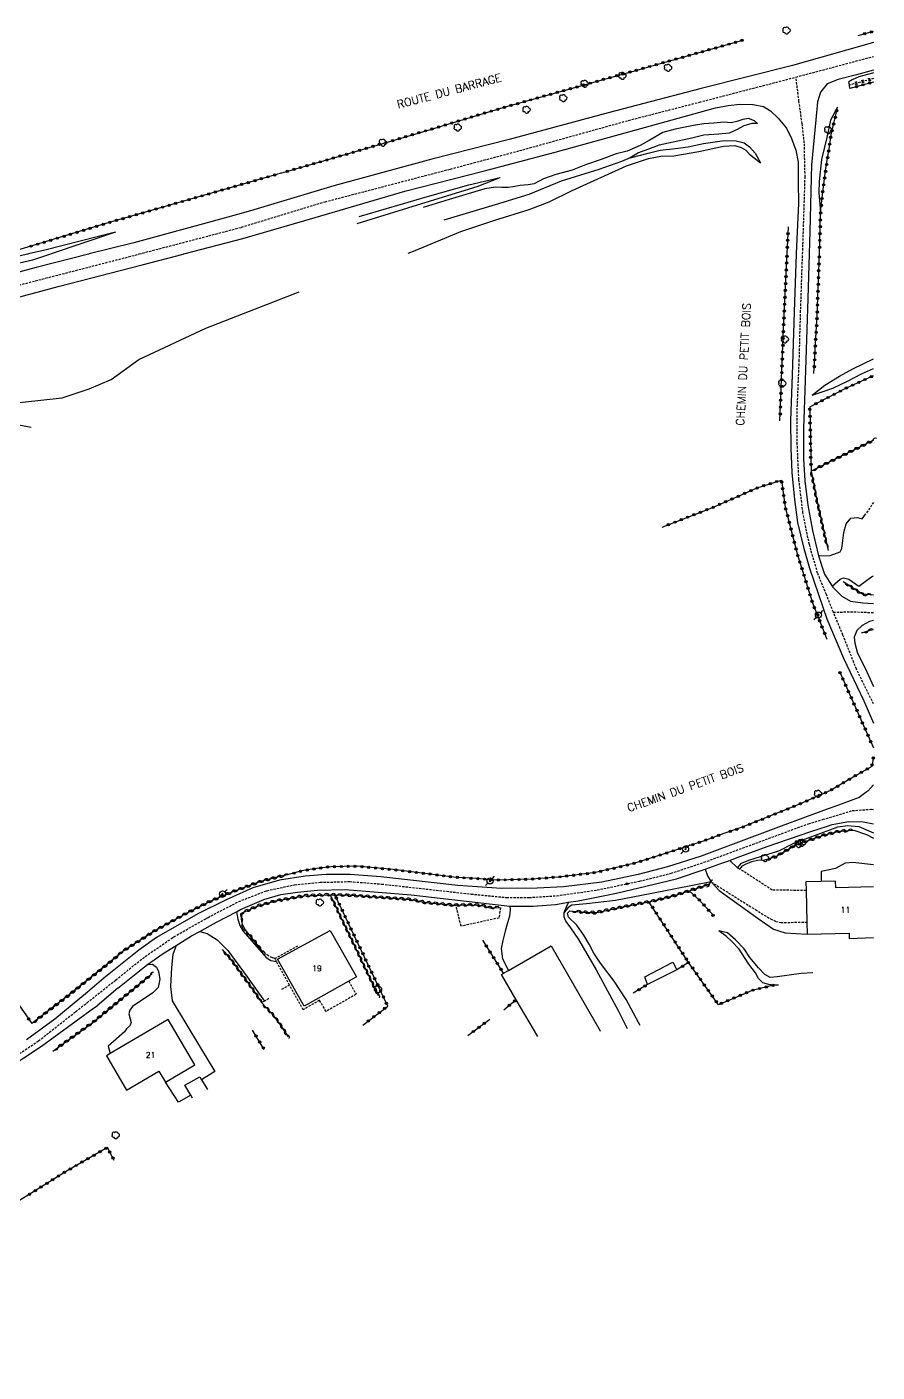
# Model space of a CAD drawing. Header units: millimetres. Extents: x 270000 to 271001, y 126000 to 127000.
# Drawn here: x 270814.8 to 271000.8, y 126426.6 to 126720.7 of the extents above; entities that cross this region are included whole.
import ezdxf
from ezdxf.enums import TextEntityAlignment as Align

# ---------------------------------------------------------------- set-up
doc = ezdxf.new("R2010")
doc.units = ezdxf.units.MM
doc.linetypes.add('DASHED', pattern=[0.75, 0.5, -0.25])
doc.layers.get('0').update_dxf_attribs({"linetype": 'CONTINUOUS'})
for name, color, linetype in [('W0001', 6, 'DASHED'), ('W0008', 7, 'CONTINUOUS'), ('W0017', 7, 'CONTINUOUS'), ('W0101', 7, 'CONTINUOUS'), ('W0104', 1, 'CONTINUOUS'), ('W0105', 7, 'CONTINUOUS'), ('W0112', 1, 'DASHED'), ('W0120', 7, 'CONTINUOUS'), ('W0211', 2, 'CONTINUOUS'), ('W0214', 2, 'CONTINUOUS'), ('W0220', 5, 'DASHED'), ('W0300', 7, 'CONTINUOUS'), ('W0310', 3, 'CONTINUOUS'), ('W0322', 7, 'CONTINUOUS'), ('W0323', 7, 'CONTINUOUS'), ('W0473', 7, 'CONTINUOUS'), ('W0856', 7, 'CONTINUOUS'), ('W0989', 7, 'CONTINUOUS'), ('W0991', 7, 'CONTINUOUS')]:
    doc.layers.add(name, color=color, linetype=linetype)
doc.styles.get("Standard").update_dxf_attribs({"font": 'romans.shx', "width": 0.85})

# ---------------------------------------------------------------- blocks, each defined once
blk = doc.blocks.new('T300')
for p, q in [((-0.8, 0.51), (-0.86, 0.34)), ((-0.86, 0.34), (-0.86, 0.17)), ((-0.86, 0.17), (-0.74, 0.06)), ((-0.69, 0.63), (-0.8, 0.51)), ((-0.8, -0.06), (-0.74, 0.06)), ((-0.74, 0.06), (-0.69, 0.11)), ((-0.57, 0.69), (-0.69, 0.63)), ((-0.46, 0.69), (-0.57, 0.69)), ((-0.29, 0.63), (-0.46, 0.69)), ((-0.29, 0.63), (-0.17, 0.74)), ((-0.23, 0.57), (-0.29, 0.63)), ((-0.17, 0.74), (-0.06, 0.8)), ((-0.06, 0.8), (0.06, 0.8)), ((0.06, 0.8), (0.23, 0.74)), ((0.23, 0.74), (0.34, 0.63)), ((0.34, 0.63), (0.4, 0.51)), ((0.46, 0.46), (0.34, 0.46)), ((0.4, 0.51), (0.4, 0.46)), ((0.57, 0.4), (0.46, 0.46)), ((0.57, 0.4), (0.69, 0.29)), ((0.69, 0.29), (0.74, 0.17)), ((0.74, 0.06), (0.69, -0.17)), ((0.74, 0.17), (0.74, 0.06)), ((-0.8, -0.17), (-0.8, -0.06)), ((-0.8, -0.23), (-0.8, -0.17)), ((-0.74, -0.34), (-0.8, -0.23)), ((-0.69, -0.4), (-0.74, -0.34)), ((-0.51, -0.46), (-0.69, -0.4)), ((-0.4, -0.46), (-0.51, -0.46)), ((-0.4, -0.46), (-0.34, -0.46)), ((-0.34, -0.46), (-0.34, -0.4)), ((-0.34, -0.51), (-0.34, -0.46)), ((-0.29, -0.63), (-0.34, -0.51)), ((-0.17, -0.74), (-0.29, -0.63)), ((-0.06, -0.8), (-0.17, -0.74)), ((0.06, -0.8), (-0.06, -0.8)), ((0.17, -0.74), (0.06, -0.8)), ((0.23, -0.69), (0.17, -0.74)), ((0.29, -0.46), (0.23, -0.46)), ((0.29, -0.63), (0.23, -0.69)), ((0.46, -0.4), (0.29, -0.46)), ((0.34, -0.51), (0.29, -0.63)), ((0.34, -0.51), (0.34, -0.46)), ((0.57, -0.34), (0.46, -0.4)), ((0.63, -0.29), (0.57, -0.34)), ((0.69, -0.17), (0.63, -0.29))]:
    blk.add_line(p, q)
blk = doc.blocks.new('T473')
for p, q in [((-0.166667, 0.166667), (0.166667, -0.166667)), ((-0.166667, -0.166667), (0.166667, 0.166667)), ((0.500001, 0.500001), (1.000002, 1.000002)), ((-1.000002, -1.000002), (-0.500001, -0.500001))]:
    blk.add_line(p, q)
blk.add_ellipse((0, 0), major_axis=(0.471405, 0.471405), ratio=1, start_param=5.4977871438, end_param=11.780972451)
blk = doc.blocks.new('T856')
for p, q in [((-0.125, 0), (0.125, 0)), ((0, 0.125), (0, -0.125))]:
    blk.add_line(p, q)
blk.add_ellipse((0, 0), major_axis=(-0.177, 0.177), ratio=1, start_param=3.9269908, end_param=10.2101761)
blk = doc.blocks.new('t323o')
at = {"color": 0, "linetype": 'Continuous'}
for radius in [0.25, 0.15]:
    blk.add_circle((0, 0), radius, dxfattribs=at)
blk = doc.blocks.new('t322o')
at = {"color": 0, "linetype": 'Continuous'}
for radius in [0.25, 0.15]:
    blk.add_circle((0, 0), radius, dxfattribs=at)
blk = doc.blocks.new('t310o')
at = {"color": 0, "linetype": 'Continuous'}
for centre, start, end in [((-0.5, 0.38), 216.8699, 323.1304), ((0.5, -0.37), 36.8699, 143.1303)]:
    blk.add_arc(centre, 0.625, start, end, dxfattribs=at)
blk = doc.blocks.new('t220o')
at = {"color": 0, "linetype": 'Continuous'}
for p, q in [((-0.25, 0.25), (0.25, 0.25)), ((-0.25, -0.25), (0.25, -0.25))]:
    blk.add_line(p, q, dxfattribs=at)

msp = doc.modelspace()

# ---------------------------------------------------------------- linework, layer by layer
at = {"layer": 'W0001'}
for points in [[(270983.03, 126709.72), (271000, 126714.24)], [(270839.23, 126671), (270839.42, 126671.05), (270861.76, 126676.89), (270880.04, 126682.45), (270907.45, 126689.62), (270922.58, 126693.64), (270946.42, 126700.25), (270961.91, 126704.24), (270983.03, 126709.72)], [(270984.47, 126671), (270984.47, 126671.05), (270984.55, 126673.21), (270985.02, 126687.88), (270984.85, 126695.34), (270984.37, 126699.55), (270983.68, 126704.41), (270983.03, 126709.72)], [(270588.9, 126597.96), (270598.34, 126604.89), (270615.18, 126616.34), (270624.64, 126621.81), (270631.53, 126625.5), (270643.26, 126631.17), (270654.47, 126635.73), (270664.57, 126639.32), (270673.15, 126642.06), (270683.55, 126645.03), (270693.54, 126647.31), (270703.54, 126649.25), (270715.09, 126650.67), (270725.87, 126651.76), (270737.89, 126652.77), (270752.01, 126653.7), (270761.39, 126654.54), (270769.74, 126655.35), (270778.99, 126656.57), (270797.87, 126660.32), (270836.34, 126670.24), (270839.23, 126671)], [(270991.2, 126592.73), (270989.67, 126596.58), (270987.76, 126601.25), (270985.95, 126607.53), (270984.55, 126614.47), (270983.66, 126621.76), (270983.31, 126629.39), (270983.29, 126636.87), (270983.74, 126647.65), (270984.03, 126658.24), (270984.47, 126671)], [(270991.2, 126592.73), (270995.7, 126592.82), (271000, 126592.64)], [(271000, 126572.66), (270999.99, 126572.68), (270996.23, 126580.29), (270993.3, 126587.74), (270991.2, 126592.73)], [(270810.71, 126494.55), (270817.38, 126499), (270825.53, 126505.41), (270827.98, 126507.34), (270834.28, 126512.32), (270840.7, 126517.47), (270846.54, 126521.44), (270847, 126521.75), (270854.05, 126525.78), (270854.45, 126526.01), (270861.16, 126529.46), (270867.3, 126531.84), (270873.36, 126533.12), (270878.96, 126533.67), (270885.46, 126533.83), (270892.42, 126533.29), (270911.98, 126531.1), (270919.74, 126530.34), (270924.66, 126530.35), (270930.71, 126530.73), (270939.56, 126532), (270948.82, 126533.92), (270955.71, 126535.64), (270962.91, 126538.04), (270973.53, 126541.96), (270985.77, 126546.49), (270988.95, 126547.44), (270995.33, 126549.34), (270999.65, 126549.65), (271000, 126549.61)]]:
    msp.add_lwpolyline(points, dxfattribs=at)
at = {"layer": 'W0008'}
for points in [[(271000, 126717.25), (270982.28, 126712.29), (270962.31, 126707.2), (270941.94, 126701.92), (270920.33, 126696.07), (270903.38, 126691.79), (270881.97, 126685.93), (270863.7, 126680.49), (270860.92, 126679.67), (270854.29, 126677.87), (270838.2, 126673.51), (270828.48, 126671.05), (270828.29, 126671)], [(271000, 126711.2), (270996.26, 126710.22), (270992.28, 126709.19), (270989.88, 126708.23), (270988.42, 126706.43), (270987.72, 126704.34), (270987.37, 126700.39), (270986.39, 126690.56), (270986.09, 126676.07), (270985.94, 126671.05), (270985.94, 126671)], [(270849, 126671), (270849.18, 126671.05), (270862.08, 126674.4), (270877.91, 126679.04), (270897.45, 126684.78), (270914.62, 126689.17), (270921.28, 126690.93), (270930.36, 126693.33), (270947.82, 126698.1), (270965.46, 126702.97), (270968.22, 126703.48), (270970.77, 126703.81), (270973.61, 126703.75), (270973.65, 126703.74), (270975.9, 126703.32), (270977.47, 126702.37), (270979.12, 126700.75), (270980.93, 126698.59), (270982.04, 126696.32), (270982.97, 126693.77), (270983.51, 126691.12), (270983.54, 126686.78), (270983.55, 126682.08), (270983.19, 126674.34), (270983.08, 126671.05), (270983.07, 126671)], [(270828.29, 126671), (270816.88, 126668.12), (270797.8, 126662.98)], [(270803.43, 126659.05), (270821.69, 126663.95), (270840.03, 126668.67), (270849, 126671)], [(270983.07, 126671), (270982.71, 126660.58), (270982.18, 126644.61), (270981.85, 126634.66), (270981.91, 126628.59), (270982.15, 126623.24), (270982.7, 126617.35), (270983.36, 126612.31), (270984.66, 126606.95), (270986, 126602.32), (270989.76, 126591.25), (270993.43, 126582.68), (270997.86, 126573.38), (271000, 126568.5)], [(270985.94, 126671), (270985.65, 126661.3), (270984.97, 126641.18), (270984.67, 126632.87), (270984.68, 126626.27), (270984.97, 126621.43), (270985.59, 126616.16), (270986.66, 126610.58), (270987.93, 126605.02), (270989.24, 126601.02), (270990.92, 126598.44), (270991.08, 126598.18), (270993.07, 126596.25), (270994.96, 126595.14), (270997.63, 126594.77), (271000, 126594.66)], [(271000, 126590.89), (270999.11, 126590.72), (270997.49, 126589.85), (270996.3, 126588.73), (270995.76, 126587.29), (270995.91, 126585.96), (270996.49, 126583.76), (270998.13, 126580.52), (271000, 126576.48)], [(271000, 126554.97), (270998.76, 126553.6), (270998.28, 126553.27), (270996.82, 126552.22), (270991.49, 126550.27), (270989.86, 126549.67), (270979.82, 126545.96), (270962.28, 126539.41), (270954.95, 126537.04), (270948.55, 126535.4), (270940.56, 126533.72), (270932.16, 126532.71), (270926.42, 126532.38), (270918.66, 126532.34), (270909.06, 126532.99), (270898.05, 126534.24), (270892.22, 126534.89), (270885.51, 126535.38), (270880.26, 126535.39), (270875.67, 126535.04), (270870.11, 126534.11), (270864.28, 126532.43), (270858.39, 126529.85), (270852.25, 126526.76), (270843.18, 126521.6), (270839.34, 126518.86), (270831.69, 126512.72), (270828.06, 126509.62), (270826.42, 126508.26), (270820.95, 126503.73), (270814.77, 126499.21)], [(270834.75, 126510.52), (270840.52, 126515.19), (270841.24, 126515.69), (270844.65, 126518.07), (270846.18, 126519.03), (270847.51, 126519.87), (270850.85, 126521.97), (270852.67, 126522.95), (270855.02, 126524.23), (270856.32, 126524.93), (270860.65, 126527.23), (270861.53, 126527.7), (270866.67, 126529.93), (270870.4, 126530.98), (270873.98, 126531.52), (270878.4, 126531.98), (270884.44, 126532.13), (270898.87, 126530.96), (270920.45, 126528.45), (270920.49, 126528.44), (270925.54, 126528.48), (270930.45, 126528.84), (270933.29, 126529.3), (270935.36, 126529.63), (270943.8, 126531.32), (270956.92, 126534.42), (270963.14, 126536.57), (270966.37, 126537.68), (270968.53, 126538.47), (270970.14, 126539.07), (270976.72, 126541.48), (270986.26, 126544.79), (270989.93, 126545.97), (270990.97, 126546.3), (270994.6, 126546.95), (270997.69, 126546.86), (271000, 126546.48)], [(270834.75, 126510.52), (270830.2, 126506.7)], [(270665.26, 126426.59), (270668.94, 126430.14), (270670.13, 126431.23), (270671.4, 126432.4), (270676.62, 126436.2), (270681.28, 126439.77), (270687.2, 126443.63), (270692.61, 126446.48), (270701.09, 126450.71), (270712.57, 126456.3), (270727.09, 126462.98), (270733.43, 126465.46), (270741.58, 126467.82), (270743.67, 126468.43), (270764.15, 126474.45), (270770.45, 126476.31), (270775.96, 126478.1), (270778.61, 126478.96), (270796.03, 126485.44), (270797.36, 126485.94), (270806.6, 126490.37), (270818, 126497.82), (270829.39, 126506.12), (270830.2, 126506.7)]]:
    msp.add_lwpolyline(points, dxfattribs=at)
at = {"layer": 'W0017'}
for points in [[(270987.93, 126605.02), (270990.52, 126605.15), (270992.69, 126605.89), (270993.06, 126606.68), (270993.51, 126610.12), (270994.03, 126612.04), (270995.04, 126613.26), (270996.45, 126613.43), (270997.5, 126613.17), (270998.22, 126614.15)], [(270990.92, 126598.44), (270992.7, 126599.95), (270993.42, 126600.26), (270994.56, 126599.93), (270996.79, 126598.43), (270999.52, 126600.43), (271000, 126600.65)], [(270968.53, 126538.47), (270970.21, 126536.86), (270970.76, 126536.56)], [(271000, 126537.52), (270995.48, 126537.99), (270993.78, 126537.87), (270991.64, 126536.68), (270988.51, 126536.01), (270988.53, 126533.85)], [(270963.14, 126536.57), (270963.71, 126535.12), (270964.49, 126533.75)], [(270933.29, 126529.3), (270932.78, 126528.24), (270932.27, 126527), (270932.25, 126526.1), (270932.72, 126525.1), (270933.71, 126523.73), (270935.45, 126521.14), (270939.35, 126514.56), (270944.23, 126505.49), (270946.14, 126501.71)], [(270860.65, 126527.23), (270860.99, 126525.58), (270861.39, 126524.23), (270862.03, 126523.06), (270867.15, 126517.2), (270868.19, 126516.58), (270869.44, 126516.35)], [(270920.45, 126528.45), (270920.51, 126527.62), (270920.35, 126526.24), (270919.95, 126524.8), (270919.41, 126522.96), (270918.94, 126520.92), (270918.58, 126519.18), (270918.86, 126516.93), (270920.16, 126514.41)], [(270852.67, 126522.95), (270854.28, 126522.45), (270856.43, 126521.12), (270858.77, 126518.79), (270862.98, 126512.97), (270866.8, 126507.69)], [(270847.51, 126519.87), (270846.78, 126517.88), (270846.44, 126515.01), (270846.22, 126510.89), (270846.61, 126507.78), (270852.58, 126497.86), (270855.91, 126492.31), (270853.04, 126490.48)], [(270841.24, 126515.69), (270842.34, 126515.8), (270843.18, 126515.13), (270843.62, 126514.16), (270843.89, 126512.51), (270843.53, 126510.7), (270842.37, 126509.48), (270837.94, 126506.53), (270837.32, 126505.75), (270837.1, 126504.92), (270837.42, 126503.84), (270837.63, 126502.99), (270837.36, 126502.31), (270836.64, 126501.65), (270836.2, 126500.96), (270832.62, 126497.88), (270833.03, 126496.21)], [(270850.69, 126487.1), (270847.99, 126485.61), (270845.18, 126489.98)]]:
    msp.add_lwpolyline(points, dxfattribs=at)
at = {"layer": 'W0101'}
for points in [[(271000, 126532.67), (270991.75, 126532.49), (270991.7, 126533.9), (270988.53, 126533.85), (270985.18, 126533.79), (270985.23, 126531.86), (270985.43, 126524.95), (270985.5, 126522.31), (270994.63, 126522.56), (270994.68, 126521.4)], [(270994.68, 126521.4), (271000, 126521.57)]]:
    msp.add_lwpolyline(points, dxfattribs=at)
for points in [[(270875.47, 126506.58), (270869.64, 126516.85), (270881.16, 126523.17), (270886.91, 126513.02), (270885.22, 126512.07)], [(270836.65, 126488.22), (270843.7, 126492.35), (270845.18, 126489.98), (270851.54, 126493.73), (270845.72, 126503.65), (270833.03, 126496.21), (270832.23, 126495.74)]]:
    msp.add_lwpolyline(points, close=True, dxfattribs=at)
at = {"layer": 'W0104'}
for points in [[(270926.55, 126499.95), (270921.87, 126507.97), (270918.63, 126513.54), (270919.05, 126513.78), (270920.16, 126514.41), (270929.49, 126519.77), (270940.21, 126501.17), (270940.15, 126501.14)], [(270851.05, 126486.48), (270850.69, 126487.1), (270849.41, 126489.29), (270852.62, 126491.17), (270853.04, 126490.48), (270854.3, 126488.38)]]:
    msp.add_lwpolyline(points, dxfattribs=at)
msp.add_lwpolyline([(270950.59, 126511.33), (270949.95, 126513.03), (270956.13, 126516.19), (270956.96, 126514.52)], close=True, dxfattribs=at)
at = {"layer": 'W0105'}
msp.add_lwpolyline([(270862.2, 126523.17), (270862.58, 126523.35), (270862.01, 126524.5), (270861.74, 126524.27)], close=True, dxfattribs=at)
at = {"layer": 'W0112'}
for points in [[(271000, 126616.73), (270998.22, 126614.15)], [(270985.23, 126531.86), (270977.82, 126531.98), (270970.76, 126536.56)], [(270964.49, 126533.75), (270974.16, 126527.69), (270977.42, 126525.7), (270978.64, 126525.09), (270979.72, 126524.9), (270985.43, 126524.95)], [(270918.38, 126528.07), (270918.08, 126525.89), (270909.77, 126524.07), (270908.65, 126528.7)], [(270869.08, 126517.01), (270868.51, 126517.15), (270867.65, 126517.62), (270866.51, 126518.41)], [(270885.22, 126512.07), (270886.82, 126509.2), (270880.27, 126505.45), (270878.81, 126507.87), (270875.24, 126505.79), (270872.27, 126511.21), (270869.44, 126516.35), (270869.08, 126517.01), (270874.09, 126519.76)], [(270872.27, 126511.21), (270870.54, 126510.21)], [(270867.73, 126508.24), (270866.8, 126507.69), (270866.19, 126507.34)]]:
    msp.add_lwpolyline(points, dxfattribs=at)
at = {"layer": 'W0120'}
msp.add_lwpolyline([(270994.81, 126707.24), (270994.72, 126707.98), (270994.62, 126708.72)], dxfattribs=at)
at = {"layer": 'W0211'}
for points in [[(271000, 126710.62), (270999.79, 126710.57), (270996.79, 126709.75), (270995.34, 126709.1), (270994.62, 126708.72)], [(270974.59, 126699.57), (270973.96, 126700.14), (270972.65, 126700.65), (270971.42, 126700.43), (270970.07, 126699.99), (270968.87, 126699.7), (270967.23, 126699.83), (270965.05, 126699.62), (270962.85, 126699.47), (270960.59, 126699.14), (270956.61, 126698.32), (270953.91, 126697.58), (270950.91, 126695.88), (270948.95, 126694.8), (270946.12, 126693.56), (270943.67, 126692.96), (270940.45, 126691.71), (270937, 126690.51), (270934.05, 126689.37), (270930.5, 126688.4), (270927.8, 126687.46), (270925.78, 126686.35), (270924.47, 126686.14), (270922.72, 126686.01), (270921.19, 126685.72), (270920.09, 126685.55), (270918.71, 126685.56), (270917.3, 126685.67), (270915, 126685.26), (270907.17, 126682.96), (270901.47, 126681.2)], [(270898.25, 126671.2), (270899.78, 126671.83), (270909.74, 126675.96), (270917.14, 126678.46), (270924.67, 126680.79), (270929.04, 126682.43), (270934.06, 126684.93), (270945.94, 126690.3), (270950.74, 126691.91), (270953.44, 126692.4), (270956.35, 126692.51), (270961.77, 126693.46), (270967.15, 126694.6), (270969.63, 126694.74), (270971.02, 126694.3), (270972.03, 126693.74), (270972.82, 126692.92), (270973.61, 126692.26), (270973.86, 126692.05), (270975.25, 126690.99)], [(270887.08, 126677.72), (270902.14, 126682.41), (270913.27, 126685.81), (270918.31, 126687.78)], [(270834.2, 126675.8), (270818.78, 126671.89), (270815.2, 126671.05), (270814.99, 126671)], [(270814.99, 126671), (270802.61, 126668.09), (270793.32, 126665.92)], [(270815.76, 126633.08), (270808.78, 126634.42), (270805.33, 126635.91), (270804.71, 126636.93), (270804.97, 126638.24), (270809.89, 126638.2), (270822.53, 126639.56), (270828.48, 126641.53), (270833.27, 126643.62), (270839.35, 126648), (270853.95, 126654.83), (270874.36, 126662.75)], [(270986.56, 126640.2), (270988.76, 126640.88), (270991.06, 126641.74), (270994.31, 126643.26), (270997.38, 126644.83), (271000, 126646.03)], [(270995.67, 126545.07), (270998.43, 126544.09), (271000, 126543.32)], [(270970.76, 126536.56), (270971.34, 126537.24), (270972.02, 126537.67), (270973.36, 126538.22), (270974.61, 126538.51), (270976.2, 126538.55)], [(270964.49, 126533.75), (270966.23, 126531.91), (270974.74, 126525.74), (270978.11, 126523.45), (270980.65, 126522.65), (270985.5, 126522.31)], [(270948.93, 126502.35), (270948.58, 126503.03), (270945.88, 126508.07), (270943.25, 126512.05), (270940.26, 126515.96), (270938.83, 126518.15), (270937.8, 126520.14), (270936.64, 126522.14), (270935.09, 126524.3), (270933.31, 126526.04), (270933.07, 126526.91), (270933.54, 126527.43)], [(270986.69, 126513.88), (270984.17, 126513.75), (270978.91, 126513.01), (270977.41, 126512.89), (270976.2, 126513.48), (270974.85, 126514.94), (270972.91, 126517.23), (270971.66, 126519.09), (270969.77, 126521.1), (270968.02, 126522.59), (270966.18, 126523.09)]]:
    msp.add_lwpolyline(points, dxfattribs=at)
at = {"layer": 'W0214'}
for points in [[(270992.1, 126703.11), (270990.61, 126700.28), (270989.77, 126696.51), (270988.63, 126691.72), (270988.09, 126686.92), (270988.04, 126684.41), (270988.42, 126680.2)], [(270974.59, 126699.57), (270973.36, 126699.55), (270971.64, 126699.1), (270970.17, 126698.26), (270968.39, 126697.48), (270966.14, 126697.25), (270962.9, 126697.06), (270960.22, 126696.35), (270953.09, 126694.86), (270948.61, 126693.17), (270946.75, 126692.04)], [(270946.75, 126692.04), (270950.7, 126693.12), (270953.35, 126693.71), (270956.71, 126694.12), (270959.47, 126694.46), (270962.77, 126695.2), (270967.41, 126695.89), (270969.92, 126695.77), (270971.68, 126695.34), (270972.85, 126694.48), (270974.12, 126693.11), (270974.5, 126692.4), (270975.25, 126690.99)], [(270946.75, 126692.04), (270944.85, 126691.26), (270939.92, 126689.54), (270931.7, 126686.93), (270924.58, 126684.05), (270917.22, 126681.8), (270905.99, 126678.47)], [(270887.49, 126679.23), (270902.42, 126683.59), (270911.51, 126686.16), (270918.31, 126687.78)], [(270834.2, 126675.8), (270820.15, 126671.05), (270820.01, 126671)], [(270820.01, 126671), (270816.07, 126669.67), (270798.94, 126665.74), (270796.29, 126665.13), (270795.23, 126665), (270794.12, 126664.87)], [(270986.56, 126640.2), (270989.35, 126642.35), (270992.54, 126644.32), (270995.48, 126645.96), (271000, 126648.12)], [(270970.21, 126536.86), (270971.1, 126537.85), (270972.74, 126538.54), (270975.3, 126539.3), (270979.27, 126540.58), (270982.52, 126542.23), (270989.01, 126544.62), (270990.63, 126545.2), (270992.21, 126545.77), (270994.32, 126546.07), (270996.76, 126545.85), (271000, 126544.52)], [(270964.49, 126533.75), (270960.79, 126533.02), (270951.17, 126531.14), (270943.53, 126529.69), (270937.24, 126528.93), (270934.03, 126528.69), (270933.24, 126528.18), (270932.27, 126527)], [(270978.05, 126511.15), (270977.07, 126511.34), (270975.81, 126511.72), (270974.84, 126512.66), (270974.15, 126513.88), (270972.75, 126515.8), (270970.6, 126519.06), (270968.92, 126520.8), (270967.83, 126521.81), (270966.18, 126523.09)]]:
    msp.add_lwpolyline(points, dxfattribs=at)
at = {"layer": 'W0220'}
msp.add_lwpolyline([(271000, 126709.38), (270994.72, 126707.98)], dxfattribs=at)
at = {"layer": 'W0310'}
for points in [[(271000, 126630.36), (270986.32, 126623.58)], [(270986.32, 126623.58), (270987.55, 126617.24), (270990.03, 126606.23)], [(271000, 126596.44), (270997.54, 126596.68), (270993.36, 126599.38)], [(270997.38, 126588.22), (270999.28, 126588.8), (271000, 126588.93)], [(270976.2, 126538.55), (270978.62, 126539.29), (270980.29, 126540.26), (270982.93, 126541.83), (270989.06, 126543.96), (270991.89, 126544.68), (270992.51, 126544.83), (270995.67, 126545.07)], [(270871.78, 126535.27), (270869.21, 126534.73), (270865.95, 126533.86), (270860.21, 126531.76), (270855.03, 126529.58), (270849.95, 126527.03), (270843.06, 126523.23), (270835.87, 126518.65), (270833.8, 126516.86), (270823.79, 126508.84), (270823.51, 126508.62), (270815.93, 126502.82)], [(270933.54, 126527.43), (270937.24, 126527.1), (270939.45, 126527.1), (270944.93, 126528.25), (270950.86, 126529.43), (270952.49, 126529.75), (270956.75, 126530.86), (270959.68, 126531.81), (270963.96, 126533.2), (270964.49, 126533.75)], [(270862.01, 126524.5), (270861.8, 126525.58), (270861.81, 126526.38), (270862.03, 126527.06), (270865.3, 126528.46), (270869.23, 126529.61), (270875.41, 126530.7), (270880.73, 126530.96), (270881.14, 126530.95), (270882.18, 126530.92), (270885.88, 126530.83), (270898.75, 126529.93), (270902.07, 126529.25), (270908.2, 126528.7), (270908.65, 126528.7), (270912.72, 126528.75), (270914.68, 126528.55), (270915.89, 126528.19), (270918.38, 126528.07)], [(270881.14, 126530.95), (270891.66, 126508.94)], [(270866.51, 126518.41), (270862.58, 126523.35)], [(270857.56, 126518.95), (270859.47, 126516.79), (270863.5, 126511.24), (270864.71, 126509.58), (270866.14, 126507.39)], [(270820.49, 126496.73), (270829.22, 126503.01), (270830.92, 126504.41), (270842.24, 126513.7)], [(270872.01, 126499.86), (270870.01, 126502.97), (270868.84, 126504.51), (270866.19, 126507.34), (270866.14, 126507.39)]]:
    msp.add_lwpolyline(points, dxfattribs=at)
at = {"layer": 'W0322'}
for points in [[(270988.42, 126680.2), (270988.94, 126685.2), (270989.58, 126689.83), (270990.26, 126694.03), (270990.7, 126697.12), (270991.22, 126699.39), (270991.67, 126701.07), (270992.1, 126703.11)], [(270967.22, 126544.32), (270963.4, 126542.92), (270959.38, 126541.56), (270952.57, 126539.39), (270947.77, 126537.83), (270939.16, 126535.79), (270931.09, 126534.83), (270925.17, 126534.35), (270917.64, 126534.16), (270912.99, 126534.5), (270908.8, 126534.75), (270894.97, 126536.44), (270887.03, 126537.19), (270881.38, 126537.09), (270878.14, 126536.68), (270874.94, 126536.16), (270871.78, 126535.27)], [(270919.05, 126513.78), (270914.53, 126521)]]:
    msp.add_lwpolyline(points, dxfattribs=at)
at = {"layer": 'W0323'}
for points in [[(270870.34, 126688.7), (270882.5, 126692.2), (270901.63, 126697.86), (270918.96, 126703.05), (270948.51, 126711.33), (270971.63, 126717.84)], [(270996.61, 126718.83), (271000, 126719.74)], [(271000, 126708.64), (270997.19, 126707.9), (270994.81, 126707.24)], [(270870.34, 126688.7), (270869.42, 126688.44), (270831.06, 126677.41), (270810.16, 126671.05), (270810, 126671)], [(270988.15, 126671), (270988.15, 126671.05), (270988.16, 126671.26), (270988.42, 126680.2)], [(270981.08, 126671), (270981.08, 126671.05), (270981.36, 126676.97)], [(270979.53, 126634.59), (270980.31, 126654.69), (270981.08, 126671)], [(270986.96, 126644.9), (270987.65, 126657.74), (270988.15, 126671)], [(270986.04, 126637.61), (270989.86, 126639.57), (270994.08, 126641.76), (270998.92, 126643.95), (271000, 126644.49)], [(270986.04, 126637.61), (270986.32, 126623.58)], [(270953.74, 126611.32), (270964.97, 126615.7), (270974.56, 126619.91), (270979.84, 126621.63), (270980.69, 126615.72), (270983.38, 126605.26), (270986.65, 126594.75), (270989.79, 126586.83)], [(270992.59, 126579.64), (270997.24, 126569.25), (271000, 126563.05)], [(271000, 126561.12), (270999.58, 126558.96), (270995.89, 126556.91), (270990.55, 126553.75), (270983.29, 126550.55), (270971.07, 126545.63), (270967.22, 126544.32)], [(270964.96, 126526.39), (270961.88, 126529.82), (270959.68, 126531.81)], [(270888.33, 126502.43), (270893.74, 126506.62), (270882.18, 126530.92)], [(270959.55, 126516.14), (270950.86, 126529.43)], [(270802.04, 126527.21), (270806.79, 126516.48), (270810.94, 126509.9), (270814.59, 126504.72), (270815.93, 126502.82)], [(270959.55, 126516.14), (270956.96, 126514.52)], [(270979.18, 126511.18), (270978.05, 126511.15), (270976.39, 126510.78), (270973.44, 126510.04), (270966.07, 126506.91), (270959.55, 126516.14)], [(270950.59, 126511.33), (270947.4, 126509.46)], [(270919.15, 126505.82), (270920.59, 126507.02), (270921.87, 126507.97)], [(270911.28, 126500.16), (270916.1, 126503.72)], [(270866.73, 126497.13), (270864.17, 126501.32)], [(270833.93, 126472.88), (270832.43, 126475.69), (270823.61, 126470.6), (270809.37, 126461.68), (270810.44, 126460.13)]]:
    msp.add_lwpolyline(points, dxfattribs=at)

# ---------------------------------------------------------------- block references
at = {"layer": 'W0220', "rotation": 194.8203967908308}
for p in [(270996.17, 126708.36), (270997.62, 126708.75), (270999.07, 126709.13)]:
    msp.add_blockref('t220o', p, dxfattribs=at)
at = {"layer": 'W0300', "rotation": 359.9999899820874}
for p in [(270980.99, 126719.89), (270955.09, 126711.73), (270936.85, 126708.23), (270945.11, 126709.97), (270932.17, 126705.09), (270924.14, 126702.55), (270909.1, 126698.67), (270990.13, 126698.11), (270892.73, 126695.38), (270980.64, 126652.36), (270980.08, 126642.71), (270987.9, 126552.99), (270983.62, 126542.01), (270984.37, 126542.3), (270976.3, 126538.93), (270878.93, 126529.24), (270891.67, 126510.27), (270834.31, 126478.35)]:
    msp.add_blockref('T300', p, dxfattribs=at)
at = {"layer": 'W0310'}
for p, rotation in [((270995.73, 126628.24), 206.3586125106534), ((270997.07, 126628.91), 206.3586125106534), ((270998.42, 126629.57), 206.3586125106534), ((270999.76, 126630.24), 206.3586125106534), ((270990.35, 126625.58), 206.3586125106534), ((270991.7, 126626.24), 206.3586125106534), ((270993.04, 126626.91), 206.3586125106534), ((270994.38, 126627.58), 206.3586125106534), ((270986.56, 126622.36), 281.0209667220804), ((270987.66, 126624.25), 206.3586125106534), ((270989.01, 126624.91), 206.3586125106534), ((270986.84, 126620.89), 281.0209667220804), ((270987.13, 126619.42), 281.0209667220804), ((270987.42, 126617.94), 281.0209667220804), ((270987.73, 126616.47), 282.6537692422497), ((270988.05, 126615.01), 282.6537692422497), ((270988.38, 126613.55), 282.6537692422497), ((270988.71, 126612.08), 282.6537692422497), ((270989.04, 126610.62), 282.6537692422497), ((270989.37, 126609.16), 282.6537692422497), ((270989.7, 126607.69), 282.6537692422497), ((270994.62, 126598.56), 147.1845605184222), ((270995.88, 126597.75), 147.1845605184222), ((270997.14, 126596.94), 147.1845605184222), ((270998.56, 126596.58), 174.5930041608105), ((270998.82, 126588.66), 16.86509415515332), ((270985.73, 126542.8), 19.22834463516312), ((270987.15, 126543.3), 19.22834463516312), ((270988.56, 126543.79), 19.22834463516312), ((270990, 126544.2), 14.16964434355552), ((270991.46, 126544.57), 14.16964434355552), ((270992.92, 126544.87), 4.343239951476861), ((270994.42, 126544.98), 4.343239951476861), ((270980.32, 126540.28), 30.64056120387058), ((270981.61, 126541.04), 30.64056120387058), ((270982.9, 126541.81), 30.64056120387058), ((270984.31, 126542.31), 19.22834463516312), ((270977.63, 126538.99), 16.8118477601516), ((270979.02, 126539.52), 30.27776445762382), ((270866.65, 126534.05), 194.9566281523004), ((270868.1, 126534.43), 194.9566281523004), ((270869.55, 126534.8), 191.740783837102), ((270871.02, 126535.11), 191.740783837102), ((270859.6, 126531.5), 202.806894807824), ((270861, 126532.05), 200.1134548353703), ((270862.41, 126532.56), 200.1134548353703), ((270863.81, 126533.08), 200.1134548353703), ((270865.22, 126533.59), 200.1134548353703), ((270958.53, 126531.44), 17.9772495461515), ((270959.96, 126531.9), 17.9835564101598), ((270961.38, 126532.36), 17.9835564101598), ((270962.81, 126532.83), 17.9835564101598), ((270964.16, 126533.41), 45.53148549327017), ((270852.76, 126528.44), 206.6145682589175), ((270854.1, 126529.11), 206.6145682589175), ((270855.45, 126529.76), 202.806894807824), ((270856.83, 126530.34), 202.806894807824), ((270858.22, 126530.92), 202.806894807824), ((270865.14, 126528.39), 23.12034941658628), ((270866.57, 126528.83), 16.36267948277811), ((270868.01, 126529.26), 16.36267948277811), ((270869.46, 126529.65), 9.928716498352497), ((270870.94, 126529.91), 9.928716498352497), ((270872.41, 126530.17), 9.928716498352497), ((270873.89, 126530.43), 9.928716498352497), ((270875.37, 126530.69), 9.928716498352497), ((270876.87, 126530.77), 2.884432144939563), ((270878.36, 126530.84), 2.884432144939563), ((270879.86, 126530.92), 2.884432144939563), ((270881.36, 126530.95), 358.4651693109024), ((270881.79, 126529.6), 295.5420022359353), ((270882.43, 126528.25), 295.5420022359353), ((270882.86, 126530.91), 358.4819706623557), ((270884.36, 126530.87), 358.4819706623557), ((270885.86, 126530.83), 358.4819706623557), ((270887.36, 126530.72), 356.0337215568242), ((270888.85, 126530.62), 356.0337215568242), ((270890.35, 126530.52), 356.0337215568242), ((270891.84, 126530.41), 356.0337215568242), ((270893.34, 126530.31), 356.0337215568242), ((270894.84, 126530.21), 356.0337215568242), ((270896.33, 126530.1), 356.0337215568242), ((270897.83, 126530), 356.0337215568242), ((270899.32, 126529.82), 348.3191833695454), ((270900.78, 126529.51), 348.3191833695454), ((270902.26, 126529.23), 354.874660996093), ((270903.75, 126529.1), 354.874660996093), ((270905.25, 126528.96), 354.874660996093), ((270906.74, 126528.83), 354.874660996093), ((270908.23, 126528.7), 0.6423024597976279), ((270909.73, 126528.72), 0.7173906343169264), ((270911.23, 126528.73), 0.7173906343169264), ((270912.73, 126528.75), 354.1447281649839), ((270914.22, 126528.6), 354.1447281649839), ((270915.68, 126528.25), 343.3442077372246), ((270945.4, 126528.35), 11.22076201820004), ((270946.87, 126528.64), 11.22076201820004), ((270948.34, 126528.93), 11.22076201820004), ((270949.81, 126529.22), 11.22076201820004), ((270951.29, 126529.51), 11.2085001839241), ((270952.75, 126529.82), 14.59894049199057), ((270954.2, 126530.2), 14.59894049199057), ((270955.66, 126530.58), 14.59894049199057), ((270957.1, 126530.98), 17.9772495461515), ((270847.45, 126525.65), 208.9187048918499), ((270848.76, 126526.38), 208.9187048918499), ((270850.08, 126527.1), 206.6145682589175), ((270851.42, 126527.77), 206.6145682589175), ((270862.38, 126527.21), 23.12034941658628), ((270861.8, 126525.98), 88.92984215817512), ((270863.76, 126527.8), 23.12034941658628), ((270883.08, 126526.89), 295.5420022359353), ((270883.73, 126525.54), 295.5420022359353), ((270917.17, 126528.13), 357.3295146909194), ((270935.04, 126527.3), 354.896461209256), ((270936.53, 126527.16), 354.896461209256), ((270938.03, 126527.1), 0.0518748429862235), ((270939.53, 126527.12), 11.84336744054872), ((270940.99, 126527.43), 11.84336744054872), ((270942.46, 126527.74), 11.84336744054872), ((270943.93, 126528.04), 11.84336744054872), ((270842.23, 126522.7), 212.4907601689532), ((270843.51, 126523.48), 208.9187048918499), ((270844.82, 126524.2), 208.9187048918499), ((270846.13, 126524.93), 208.9187048918499), ((270863.51, 126522.18), 128.4501576614961), ((270884.37, 126524.18), 295.5420022359353), ((270885.02, 126522.83), 295.5420022359353), ((270837.17, 126519.47), 212.4907601689532), ((270838.43, 126520.28), 212.4907601689532), ((270839.7, 126521.09), 212.4907601689532), ((270840.96, 126521.89), 212.4907601689532), ((270864.44, 126521), 128.4501576614961), ((270865.38, 126519.83), 128.4501576614961), ((270885.67, 126521.48), 295.5420022359353), ((270886.31, 126520.12), 295.5420022359353), ((270833.62, 126516.72), 218.6828174860193), ((270834.76, 126517.69), 220.8635421528325), ((270835.9, 126518.67), 212.4907601689532), ((270858.55, 126517.83), 311.4718597172732), ((270859.54, 126516.7), 305.9733676749751), ((270866.31, 126518.65), 128.4501576614961), ((270886.96, 126518.77), 295.5420022359353), ((270887.61, 126517.42), 295.5420022359353), ((270888.25, 126516.06), 295.5420022359353), ((270830.11, 126513.9), 218.6828174860193), ((270831.28, 126514.84), 218.6828174860193), ((270832.45, 126515.78), 218.6828174860193), ((270841.78, 126513.32), 39.36784404011342), ((270860.42, 126515.49), 305.9733676749751), ((270861.3, 126514.27), 305.9733676749751), ((270862.18, 126513.06), 305.9733676749751), ((270888.9, 126514.71), 295.5420022359353), ((270889.55, 126513.36), 295.5420022359353), ((270826.6, 126511.09), 218.6828174860193), ((270827.77, 126512.03), 218.6828174860193), ((270828.94, 126512.97), 218.6828174860193), ((270838.3, 126510.46), 39.36784404011342), ((270839.46, 126511.41), 39.36784404011342), ((270840.62, 126512.36), 39.36784404011342), ((270863.06, 126511.84), 305.9733676749751), ((270863.94, 126510.63), 305.9760330949322), ((270890.19, 126512), 295.5420022359353), ((270890.84, 126510.65), 295.5420022359353), ((270821.89, 126507.38), 217.4361900468239), ((270823.08, 126508.29), 217.4361900468239), ((270824.25, 126509.22), 218.6828174860193), ((270825.43, 126510.15), 218.6828174860193), ((270834.82, 126507.61), 39.36784404011342), ((270835.98, 126508.56), 39.36784404011342), ((270837.14, 126509.51), 39.36784404011342), ((270864.82, 126509.41), 303.1862612826102), ((270865.64, 126508.15), 303.1862612826102), ((270891.49, 126509.3), 295.5420022359353), ((270818.31, 126504.64), 217.4361900468239), ((270819.5, 126505.55), 217.4361900468239), ((270820.69, 126506.47), 217.4361900468239), ((270831.34, 126504.75), 39.36784404011342), ((270832.5, 126505.7), 39.36784404011342), ((270833.66, 126506.66), 39.36784404011342), ((270867.17, 126506.29), 133.1395868105405), ((270868.19, 126505.2), 133.1395868105405), ((270817.12, 126503.73), 217.4361900468239), ((270827.79, 126501.99), 35.74317123715952), ((270829.01, 126502.86), 35.74317123715952), ((270830.18, 126503.8), 39.36103802931376), ((270869.17, 126504.07), 127.283791846154), ((270870.07, 126502.87), 122.6959565640626), ((270870.88, 126501.61), 122.6959565640626), ((270822.92, 126498.48), 35.74317123715952), ((270824.14, 126499.36), 35.74317123715952), ((270825.36, 126500.23), 35.74317123715952), ((270826.58, 126501.11), 35.74317123715952), ((270871.69, 126500.34), 122.6959565640626), ((270821.71, 126497.61), 35.74317123715952)]:
    msp.add_blockref('t310o', p, dxfattribs=dict(at, rotation=rotation))
at = {"layer": 'W0322'}
for p, rotation in [((270991.95, 126702.39), 78.17225119334621), ((270991.24, 126699.48), 74.8828323451903), ((270991.63, 126700.93), 74.8828323451903), ((270990.61, 126696.55), 81.93993183781802), ((270990.9, 126698.02), 76.97953271371806), ((270990.18, 126693.58), 80.87196025959538), ((270990.4, 126695.06), 81.93993183781802), ((270989.71, 126690.61), 80.87196025959538), ((270989.95, 126692.1), 80.87196025959538), ((270989.28, 126687.65), 82.06584806608342), ((270989.49, 126689.13), 82.06584806608342), ((270988.88, 126684.67), 84.1216072958951), ((270989.07, 126686.16), 82.06584806608342), ((270988.58, 126681.69), 84.1216072958951), ((270988.73, 126683.18), 84.1216072958951), ((270964.72, 126543.4), 200.1609535887672), ((270966.13, 126543.92), 200.1609535887672), ((270954.76, 126540.09), 197.6862758230036), ((270956.19, 126540.55), 197.6862758230036), ((270957.62, 126541), 197.6862758230036), ((270959.05, 126541.46), 197.6862758230036), ((270960.47, 126541.93), 198.6311664785757), ((270961.89, 126542.41), 198.6311664785757), ((270963.31, 126542.89), 198.6311664785757), ((270946.16, 126537.45), 193.3406127283498), ((270947.62, 126537.79), 193.3406127283498), ((270949.05, 126538.24), 198.068915376518), ((270950.48, 126538.71), 198.068915376518), ((270951.9, 126539.17), 198.068915376518), ((270953.33, 126539.63), 197.6862758230036), ((270873.23, 126535.67), 195.8180721559659), ((270874.67, 126536.08), 195.8180721559659), ((270876.15, 126536.35), 189.1578533473522), ((270877.63, 126536.59), 189.1578533473522), ((270879.11, 126536.8), 187.347319980657), ((270880.6, 126536.99), 187.347319980657), ((270882.09, 126537.11), 180.9739445799543), ((270883.59, 126537.13), 180.9739445799543), ((270885.09, 126537.16), 180.9739445799543), ((270886.59, 126537.18), 180.9739445799543), ((270888.09, 126537.09), 174.5845186403336), ((270889.58, 126536.95), 174.5845186403336), ((270891.07, 126536.81), 174.5845186403336), ((270892.57, 126536.66), 174.5845186403336), ((270894.06, 126536.52), 174.5845186403336), ((270895.55, 126536.36), 173.0530169203038), ((270897.04, 126536.18), 173.0530169203038), ((270898.53, 126536), 173.0530169203038), ((270900.02, 126535.82), 173.0530169203038), ((270901.51, 126535.64), 173.0530169203038), ((270903, 126535.46), 173.0530169203038), ((270904.49, 126535.28), 173.0530169203038), ((270905.97, 126535.09), 173.0530169203038), ((270907.46, 126534.91), 173.0530169203038), ((270908.95, 126534.74), 176.6039233258435), ((270910.45, 126534.65), 176.6039233258435), ((270911.95, 126534.56), 176.6039233258435), ((270913.45, 126534.47), 175.7926600836956), ((270914.94, 126534.36), 175.7926600836956), ((270916.44, 126534.25), 175.7926600836956), ((270922.43, 126534.28), 181.4836206388653), ((270923.93, 126534.32), 181.4836206388653), ((270925.43, 126534.38), 184.5881562358999), ((270926.93, 126534.5), 184.5881562358999), ((270928.42, 126534.62), 184.5881562358999), ((270929.92, 126534.74), 184.5881562358999), ((270931.41, 126534.87), 186.7473108629526), ((270932.9, 126535.04), 186.7473108629526), ((270934.39, 126535.22), 186.7473108629526), ((270935.88, 126535.4), 186.7473108629526), ((270937.37, 126535.57), 186.7473108629526), ((270938.86, 126535.75), 186.7473108629526), ((270940.32, 126536.06), 193.3406127283498), ((270941.78, 126536.41), 193.3406127283498), ((270943.24, 126536.75), 193.3406127283498), ((270944.7, 126537.1), 193.3406127283498), ((270917.93, 126534.17), 181.4836206388653), ((270919.43, 126534.21), 181.4836206388653), ((270920.93, 126534.25), 181.4836206388653), ((270915.32, 126519.73), 122.0809120426079), ((270916.12, 126518.46), 122.0809120426079), ((270916.92, 126517.19), 122.0809120426079), ((270917.71, 126515.92), 122.0809120426079), ((270918.51, 126514.65), 122.0809120426079)]:
    msp.add_blockref('t322o', p, dxfattribs=dict(at, rotation=rotation))
at = {"layer": 'W0323'}
for p, rotation in [((270999.5, 126719.61), 15.14300603993219), ((270968.35, 126716.92), 15.74222487756339), ((270969.8, 126717.33), 15.74222487756339), ((270971.24, 126717.73), 15.74222487756339), ((270998.05, 126719.22), 15.14300603993219), ((270956.8, 126713.67), 15.74222487756339), ((270958.25, 126714.07), 15.74222487756339), ((270959.69, 126714.48), 15.74222487756339), ((270961.14, 126714.89), 15.74222487756339), ((270962.58, 126715.29), 15.74222487756339), ((270964.02, 126715.7), 15.74222487756339), ((270965.47, 126716.11), 15.74222487756339), ((270966.91, 126716.51), 15.74222487756339), ((270946.7, 126710.82), 15.65504901877512), ((270948.14, 126711.22), 15.65504901877512), ((270949.59, 126711.63), 15.74222487756339), ((270951.03, 126712.04), 15.74222487756339), ((270952.47, 126712.44), 15.74222487756339), ((270953.92, 126712.85), 15.74222487756339), ((270955.36, 126713.26), 15.74222487756339), ((270936.59, 126707.99), 15.65504901877512), ((270938.03, 126708.39), 15.65504901877512), ((270939.48, 126708.8), 15.65504901877512), ((270940.92, 126709.2), 15.65504901877512), ((270942.36, 126709.6), 15.65504901877512), ((270943.81, 126710.01), 15.65504901877512), ((270945.25, 126710.41), 15.65504901877512), ((270997.7, 126708.03), 194.7565077654854), ((270999.16, 126708.42), 194.7565077654854), ((270926.48, 126705.15), 15.65504901877512), ((270927.92, 126705.56), 15.65504901877512), ((270929.37, 126705.96), 15.65504901877512), ((270930.81, 126706.37), 15.65504901877512), ((270932.25, 126706.77), 15.65504901877512), ((270933.7, 126707.18), 15.65504901877512), ((270935.14, 126707.58), 15.65504901877512), ((270996.26, 126707.64), 195.4793272966302), ((270916.38, 126702.27), 16.66224086657459), ((270917.82, 126702.7), 16.66224086657459), ((270919.25, 126703.13), 15.65504901877512), ((270920.7, 126703.53), 15.65504901877512), ((270922.14, 126703.94), 15.65504901877512), ((270923.59, 126704.34), 15.65504901877512), ((270925.03, 126704.75), 15.65504901877512), ((270906.32, 126699.26), 16.66224086657459), ((270907.76, 126699.69), 16.66224086657459), ((270909.19, 126700.12), 16.66224086657459), ((270910.63, 126700.55), 16.66224086657459), ((270912.07, 126700.98), 16.66224086657459), ((270913.51, 126701.41), 16.66224086657459), ((270914.94, 126701.84), 16.66224086657459), ((270896.26, 126696.27), 16.4869255490189), ((270897.69, 126696.69), 16.4869255490189), ((270899.13, 126697.12), 16.4869255490189), ((270900.57, 126697.55), 16.4869255490189), ((270902.01, 126697.97), 16.66224086657459), ((270903.45, 126698.4), 16.66224086657459), ((270904.88, 126698.83), 16.66224086657459), ((270886.19, 126693.29), 16.4869255490189), ((270887.63, 126693.71), 16.4869255490189), ((270889.06, 126694.14), 16.4869255490189), ((270890.5, 126694.57), 16.4869255490189), ((270891.94, 126694.99), 16.4869255490189), ((270893.38, 126695.42), 16.4869255490189), ((270894.82, 126695.84), 16.4869255490189), ((270876.1, 126690.36), 16.0293871780698), ((270877.55, 126690.77), 16.0293871780698), ((270878.99, 126691.19), 16.0293871780698), ((270880.43, 126691.6), 16.0293871780698), ((270881.87, 126692.02), 16.0293871780698), ((270883.31, 126692.44), 16.4869255490189), ((270884.75, 126692.86), 16.4869255490189), ((270866.13, 126687.49), 196.0363042578367), ((270867.57, 126687.91), 196.0363042578367), ((270869.01, 126688.32), 196.0363042578367), ((270871.78, 126689.12), 16.0293871780698), ((270873.22, 126689.53), 16.0293871780698), ((270874.66, 126689.95), 16.0293871780698), ((270856.04, 126684.59), 196.0363042578367), ((270857.48, 126685.01), 196.0363042578367), ((270858.92, 126685.42), 196.0363042578367), ((270860.36, 126685.84), 196.0363042578367), ((270861.8, 126686.25), 196.0363042578367), ((270863.24, 126686.66), 196.0363042578367), ((270864.69, 126687.08), 196.0363042578367), ((270844.5, 126681.28), 196.0363042578367), ((270845.95, 126681.69), 196.0363042578367), ((270847.39, 126682.11), 196.0363042578367), ((270848.83, 126682.52), 196.0363042578367), ((270850.27, 126682.93), 196.0363042578367), ((270851.71, 126683.35), 196.0363042578367), ((270853.15, 126683.76), 196.0363042578367), ((270854.6, 126684.18), 196.0363042578367), ((270834.41, 126678.38), 196.0363042578367), ((270835.85, 126678.79), 196.0363042578367), ((270837.3, 126679.21), 196.0363042578367), ((270838.74, 126679.62), 196.0363042578367), ((270840.18, 126680.03), 196.0363042578367), ((270841.62, 126680.45), 196.0363042578367), ((270843.06, 126680.86), 196.0363042578367), ((270988.37, 126678.5), 88.30232211824422), ((270988.42, 126680), 88.30232211824422), ((270825.79, 126675.81), 196.9388564303298), ((270827.22, 126676.24), 196.9388564303298), ((270828.66, 126676.68), 196.9388564303298), ((270830.09, 126677.12), 196.9388564303298), ((270831.53, 126677.55), 196.0363042578367), ((270832.97, 126677.96), 196.0363042578367), ((270981.29, 126675.49), 87.29900588302183), ((270988.28, 126675.5), 88.30232211824422), ((270988.33, 126677), 88.30232211824422), ((270815.74, 126672.75), 196.9388564303298), ((270817.18, 126673.19), 196.9388564303298), ((270818.61, 126673.62), 196.9388564303298), ((270820.05, 126674.06), 196.9388564303298), ((270821.48, 126674.5), 196.9388564303298), ((270822.92, 126674.93), 196.9388564303298), ((270824.35, 126675.37), 196.9388564303298), ((270981.15, 126672.5), 87.29900588302183), ((270981.22, 126674), 87.29900588302183), ((270988.19, 126672.5), 88.30232211824422), ((270988.24, 126674), 88.30232211824422), ((270981.05, 126670.56), 87.30105678250884), ((270988.12, 126670.38), 87.84885426618365), ((270980.91, 126667.56), 87.30105678250884), ((270980.98, 126669.06), 87.30105678250884), ((270988.01, 126667.38), 87.84885426618365), ((270988.07, 126668.88), 87.84885426618365), ((270980.77, 126664.57), 87.30105678250884), ((270980.84, 126666.06), 87.30105678250884), ((270987.9, 126664.38), 87.84885426618365), ((270987.95, 126665.88), 87.84885426618365), ((270980.63, 126661.57), 87.30105678250884), ((270980.7, 126663.07), 87.30105678250884), ((270987.79, 126661.38), 87.84885426618365), ((270987.84, 126662.88), 87.84885426618365), ((270980.49, 126658.57), 87.30105678250884), ((270980.56, 126660.07), 87.30105678250884), ((270987.67, 126658.38), 87.84885426618365), ((270987.73, 126659.88), 87.84885426618365), ((270980.35, 126655.58), 87.30105678250884), ((270980.42, 126657.07), 87.30105678250884), ((270987.52, 126655.39), 86.91015139956019), ((270987.6, 126656.89), 86.91015139956019), ((270980.22, 126652.58), 87.78283830717841), ((270980.28, 126654.08), 87.78283830717841), ((270987.36, 126652.39), 86.91015139956019), ((270987.44, 126653.89), 86.91015139956019), ((270980.11, 126649.58), 87.78283830717841), ((270980.17, 126651.08), 87.78283830717841), ((270987.2, 126649.4), 86.91015139956019), ((270987.28, 126650.9), 86.91015139956019), ((270979.99, 126646.58), 87.78283830717841), ((270980.05, 126648.08), 87.78283830717841), ((270987.04, 126646.4), 86.91015139956019), ((270987.12, 126647.9), 86.91015139956019), ((270979.88, 126643.59), 87.78283830717841), ((270979.93, 126645.08), 87.78283830717841), ((270998.14, 126643.6), 24.37171413650775), ((270999.5, 126644.24), 26.46603783217944), ((270979.76, 126640.59), 87.78283830717841), ((270979.82, 126642.09), 87.78283830717841), ((270991.38, 126640.36), 27.42304759484619), ((270992.71, 126641.05), 27.42304759484619), ((270994.04, 126641.74), 27.42304759484619), ((270995.41, 126642.36), 24.37171413650775), ((270996.77, 126642.98), 24.37171413650775), ((270979.64, 126637.59), 87.78283830717841), ((270979.7, 126639.09), 87.78283830717841), ((270987.38, 126638.3), 27.1326133271142), ((270988.71, 126638.98), 27.1326133271142), ((270990.05, 126639.67), 27.42304759484619), ((270979.59, 126636.09), 87.78283830717841), ((270986.05, 126637.08), 271.1269044251883), ((270986.08, 126635.58), 271.1269044251883), ((270986.11, 126634.08), 271.1269044251883), ((270986.14, 126632.58), 271.1269044251883), ((270986.17, 126631.08), 271.1269044251883), ((270986.2, 126629.58), 271.1269044251883), ((270986.23, 126628.08), 271.1269044251883), ((270986.26, 126626.58), 271.1269044251883), ((270986.29, 126625.08), 271.1269044251883), ((270974.54, 126619.9), 23.71584199998152), ((270975.96, 126620.37), 18.08564835816707), ((270977.39, 126620.83), 18.08564835816707), ((270978.82, 126621.3), 18.08564835816707), ((270979.9, 126621.21), 278.1979079788725), ((270980.11, 126619.73), 278.1979079788725), ((270967.67, 126616.88), 23.71584199998152), ((270969.05, 126617.48), 23.71584199998152), ((270970.42, 126618.09), 23.71584199998152), ((270971.79, 126618.69), 23.71584199998152), ((270973.17, 126619.29), 23.71584199998152), ((270980.33, 126618.24), 278.1979079788725), ((270980.54, 126616.76), 278.1979079788725), ((270960.73, 126614.04), 21.26500328739721), ((270962.13, 126614.59), 21.26500328739721), ((270963.53, 126615.13), 21.26500328739721), ((270964.92, 126615.68), 21.26500328739721), ((270966.3, 126616.28), 23.71584199998152), ((270980.8, 126615.28), 284.4325162314012), ((270981.18, 126613.83), 284.4325162314012), ((270955.14, 126611.87), 21.26500328739721), ((270956.54, 126612.41), 21.26500328739721), ((270957.94, 126612.96), 21.26500328739721), ((270959.33, 126613.5), 21.26500328739721), ((270981.55, 126612.38), 284.4325162314012), ((270981.92, 126610.92), 284.4325162314012), ((270982.3, 126609.47), 284.4325162314012), ((270982.67, 126608.02), 284.4325162314012), ((270983.05, 126606.57), 284.4325162314012), ((270983.43, 126605.11), 287.2918864504776), ((270983.87, 126603.68), 287.2918864504776), ((270984.32, 126602.25), 287.2918864504776), ((270984.76, 126600.82), 287.2918864504776), ((270985.21, 126599.39), 287.2918864504776), ((270985.66, 126597.95), 287.2918864504776), ((270986.1, 126596.52), 287.2918864504776), ((270986.55, 126595.09), 287.2918864504776), ((270987.07, 126593.69), 291.6102951878703), ((270987.63, 126592.29), 291.6102951878703), ((270988.18, 126590.9), 291.6102951878703), ((270988.73, 126589.5), 291.6102951878703), ((270989.28, 126588.11), 291.6102951878703), ((270992.66, 126579.49), 294.1143298478352), ((270993.27, 126578.12), 294.1143298478352), ((270993.88, 126576.75), 294.1143298478352), ((270994.5, 126575.38), 294.1143298478352), ((270995.11, 126574.01), 294.1143298478352), ((270995.72, 126572.64), 294.1143298478352), ((270996.34, 126571.27), 294.1143298478352), ((270996.95, 126569.9), 294.1143298478352), ((270997.56, 126568.53), 293.9961412703896), ((270998.17, 126567.16), 293.9961412703896), ((270998.78, 126565.79), 293.9961412703896), ((270999.39, 126564.42), 293.9961412703896), ((270999.94, 126560.83), 258.9201951415519), ((270998.62, 126558.43), 209.1138960195314), ((270999.65, 126559.36), 258.9201951415519), ((270993.42, 126555.45), 210.6085367653536), ((270994.71, 126556.21), 210.6085367653536), ((270996, 126556.97), 209.1138960195314), ((270997.31, 126557.7), 209.1138960195314), ((270986.73, 126552.07), 203.7983706191319), ((270988.11, 126552.67), 203.7983706191319), ((270989.48, 126553.28), 203.7983706191319), ((270990.83, 126553.92), 210.6085367653536), ((270992.12, 126554.68), 210.6085367653536), ((270979.83, 126549.15), 201.954902317567), ((270981.22, 126549.71), 201.954902317567), ((270982.61, 126550.28), 201.954902317567), ((270983.99, 126550.86), 203.7983706191319), ((270985.36, 126551.46), 203.7983706191319), ((270972.87, 126546.35), 201.954902317567), ((270974.26, 126546.91), 201.954902317567), ((270975.65, 126547.47), 201.954902317567), ((270977.04, 126548.03), 201.954902317567), ((270978.43, 126548.59), 201.954902317567), ((270968.64, 126544.8), 198.6979556886984), ((270970.07, 126545.28), 198.6979556886984), ((270971.48, 126545.79), 201.954902317567), ((270882.51, 126530.24), 115.435700524621), ((270883.15, 126528.89), 115.435700524621), ((270960.8, 126530.81), 137.7457967024349), ((270961.9, 126529.79), 131.965029549812), ((270962.91, 126528.68), 131.965029549812), ((270883.8, 126527.53), 115.435700524621), ((270884.44, 126526.18), 115.435700524621), ((270951.69, 126528.17), 123.1855982352886), ((270952.51, 126526.92), 123.1855982352886), ((270953.33, 126525.66), 123.1855982352886), ((270963.91, 126527.56), 131.965029549812), ((270964.91, 126526.45), 131.965029549812), ((270885.09, 126524.83), 115.435700524621), ((270885.73, 126523.47), 115.435700524621), ((270954.15, 126524.41), 123.1855982352886), ((270954.97, 126523.15), 123.1855982352886), ((270886.37, 126522.12), 115.435700524621), ((270887.02, 126520.76), 115.435700524621), ((270955.79, 126521.9), 123.1855982352886), ((270956.61, 126520.64), 123.1855982352886), ((270887.66, 126519.41), 115.435700524621), ((270888.31, 126518.05), 115.435700524621), ((270888.95, 126516.7), 115.435700524621), ((270957.43, 126519.39), 123.1855982352886), ((270958.25, 126518.13), 123.1855982352886), ((270959.07, 126516.88), 123.1855982352886), ((270889.6, 126515.34), 115.435700524621), ((270890.24, 126513.99), 115.435700524621), ((270958.23, 126515.32), 211.961750444559), ((270959.5, 126516.11), 211.961750444559), ((270960.42, 126514.92), 125.2200292514261), ((270961.28, 126513.69), 125.2200292514261), ((270890.88, 126512.63), 115.435700524621), ((270891.53, 126511.28), 115.435700524621), ((270949.99, 126510.97), 210.419211993703), ((270962.15, 126512.47), 125.2200292514261), ((270963.01, 126511.24), 125.2200292514261), ((270976.54, 126510.81), 192.4265004502608), ((270978, 126511.14), 192.4265004502608), ((270892.17, 126509.92), 115.435700524621), ((270892.82, 126508.57), 115.435700524621), ((270948.7, 126510.22), 210.419211993703), ((270963.88, 126510.02), 125.2200292514261), ((270964.74, 126508.79), 125.2200292514261), ((270968.1, 126507.77), 203.0190688993812), ((270969.48, 126508.36), 203.0190688993812), ((270970.86, 126508.94), 203.0190688993812), ((270972.24, 126509.53), 203.0190688993812), ((270973.63, 126510.09), 194.0864508619027), ((270975.08, 126510.45), 194.0864508619027), ((270891.89, 126505.19), 37.76651084129769), ((270893.08, 126506.11), 37.76651084129769), ((270893.46, 126507.22), 115.435700524621), ((270920.31, 126506.78), 39.73902095459501), ((270921.5, 126507.69), 36.51706897740817), ((270965.61, 126507.57), 125.2200292514261), ((270966.71, 126507.18), 203.0190688993812), ((270815.25, 126503.78), 305.1490828122174), ((270889.52, 126503.35), 37.76651084129769), ((270890.71, 126504.27), 37.76651084129769), ((270913.69, 126501.94), 36.46110800726201), ((270914.9, 126502.84), 36.46110800726201), ((270864.95, 126500.04), 121.388412587393), ((270912.49, 126501.05), 36.46110800726201), ((270865.73, 126498.76), 121.388412587393), ((270866.52, 126497.48), 121.388412587393), ((270832.11, 126475.5), 210.0032045136662), ((270826.91, 126472.5), 210.0032045136662), ((270828.21, 126473.25), 210.0032045136662), ((270829.51, 126474), 210.0032045136662), ((270830.81, 126474.75), 210.0032045136662), ((270832.96, 126474.7), 118.1395204557368), ((270833.67, 126473.37), 118.1395204557368), ((270823.03, 126470.23), 212.0639116784379), ((270824.31, 126471), 210.0032045136662), ((270825.61, 126471.75), 210.0032045136662), ((270817.94, 126467.05), 212.0639116784379), ((270819.21, 126467.84), 212.0639116784379), ((270820.48, 126468.64), 212.0639116784379), ((270821.75, 126469.44), 212.0639116784379), ((270815.4, 126465.46), 212.0639116784379), ((270816.67, 126466.25), 212.0639116784379)]:
    msp.add_blockref('t323o', p, dxfattribs=dict(at, rotation=rotation))
at = {"layer": 'W0473', "rotation": 359.9999899820874}
for p in [(270987.93, 126592.1), (270958.87, 126540.92), (270916.13, 126533.98), (270857.62, 126531.11)]:
    msp.add_blockref('T473', p, dxfattribs=at)
at = {"layer": 'W0856', "rotation": 359.9999899820874}
msp.add_blockref('T856', (270946.09, 126533.34), dxfattribs=at)

# ---------------------------------------------------------------- texts
at = {"layer": 'W0989'}
for s, rotation, p in [('ROUTE DU BARRAGE', 14.7852, (270896.03, 126702.83)), ('CHEMIN DU PETIT BOIS', 86.829, (270971.66, 126633.47)), ('CHEMIN DU PETIT BOIS', 19.5381, (270946.48, 126549.01))]:
    msp.add_text(s, height=1.75, rotation=rotation, dxfattribs=at).set_placement(p)
at = {"layer": 'W0991'}
for s, p in [('11', (270993.84, 126527.65)), ('19', (270878.28, 126514.87)), ('21', (270841.89, 126495.93))]:
    msp.add_text(s, height=1.25, dxfattribs=at).set_placement(p, align=Align.MIDDLE_CENTER)

doc.saveas('drawing.dxf')
